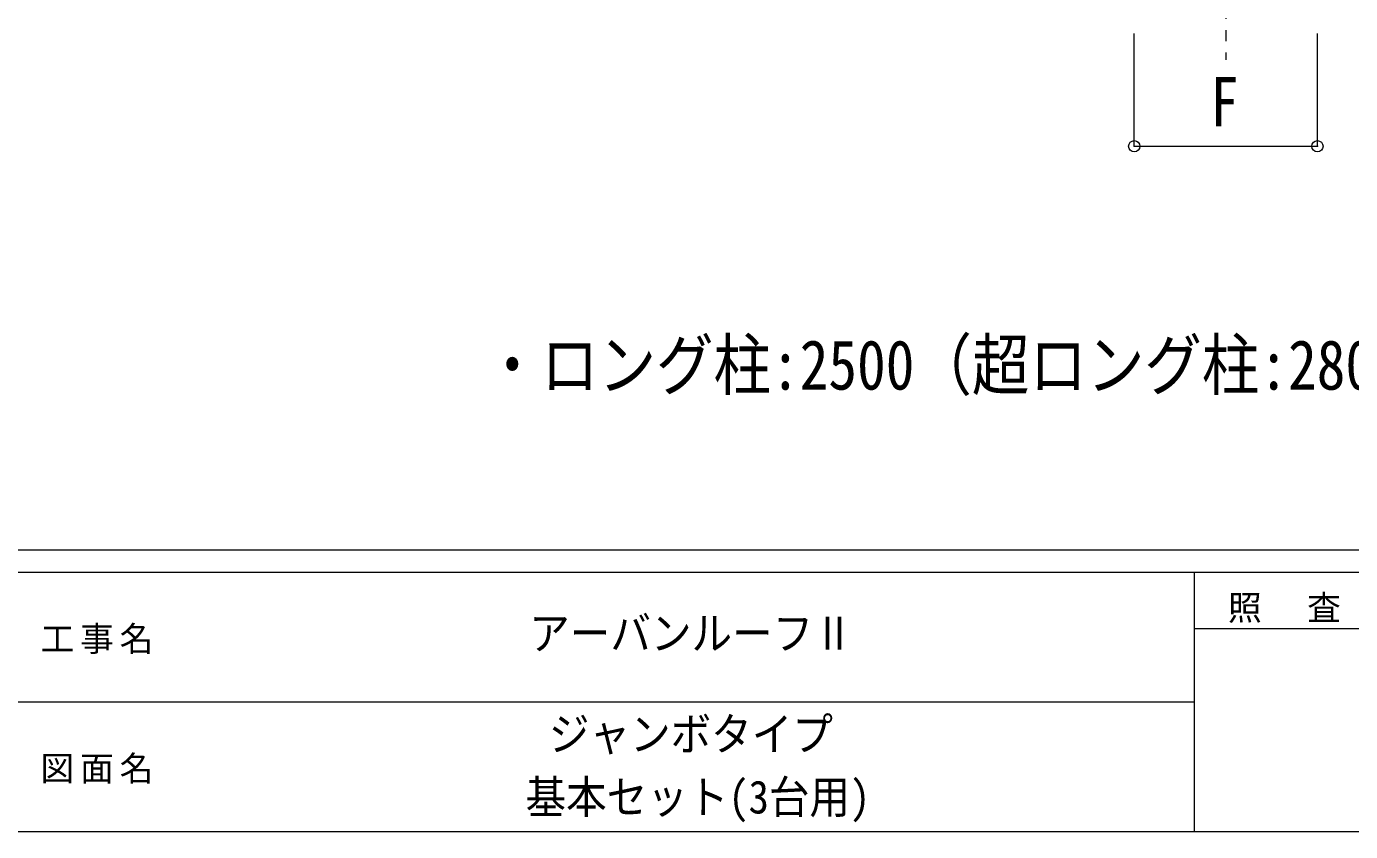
# Model space of a CAD drawing. Units: millimetres at full size, sheet at 1:40; details may follow other scales. Extents: x -11243 to 21331, y -7760 to 7760.
# Drawn here: x -543 to 4156, y -7760 to -4903 of the extents above; entities that cross this region are included whole.
import ezdxf
from ezdxf.enums import TextEntityAlignment as Align

# ---------------------------------------------------------------- set-up
doc = ezdxf.new("R2010")
doc.units = ezdxf.units.MM
doc.header["$LTSCALE"] = 40
doc.header["$PDMODE"] = 32
doc.header["$PDSIZE"] = 40
doc.linetypes.add('CHAIN1', pattern=[8, 5, -1, 1, -1])
for name, color, linetype, lineweight in [('0-1_本体', 5, 'CHAIN1', 9), ('0-6_OTH_LINE', 6, 'Continuous', 9), ('F-0_240', 7, 'Continuous', 9)]:
    doc.layers.add(name, color=color, linetype=linetype, lineweight=lineweight)
doc.styles.add('ＭＳ ゴシック', font='')
doc.styles.get('ＭＳ ゴシック').set_extended_font_data('MS Gothic')

msp = doc.modelspace()

# ---------------------------------------------------------------- linework, layer by layer
at = {"layer": '0-1_本体'}
msp.add_line((3713.84, -1795.9), (3713.84, -5021.69), dxfattribs=at)
at = {"layer": '0-6_OTH_LINE'}
for p, q in [((3388.94, -5328.29), (3388.94, -4928.31)), ((4038.94, -5328.29), (4038.94, -4928.31)), ((3388.94, -5328.29), (4038.94, -5328.29))]:
    msp.add_line(p, q, dxfattribs=at)
for p in [(3388.94, -5328.29), (4038.94, -5328.29)]:
    msp.add_point(p, dxfattribs=at)
at = {"layer": 'F-0_240', "color": 5}
for p, q in [((-11242.74, -6760), (10677.26, -6760)), ((-11242.74, -6840), (7121.58, -6840)), ((3601.58, -6840), (3601.58, -7760)), ((3601.58, -7040), (6001.58, -7040)), ((-4598.42, -7300), (3601.58, -7300)), ((-11242.74, -7760), (10677.26, -7760))]:
    msp.add_line(p, q, dxfattribs=at)

# ---------------------------------------------------------------- texts
at = {"layer": '0-6_OTH_LINE', "color": 7, "style": 'ＭＳ ゴシック', "width": 0.85}
for s, p in [('F', (3658.22, -5310.93)), ('・ロング柱:2500（超ロング柱:2800)の場合、H1,H2,H3に300(600）足した寸法にしてください。', (1079.52, -6244.67))]:
    msp.add_text(s, height=176, dxfattribs=at).set_placement(p, align=Align.BOTTOM_LEFT)
at = {"layer": 'F-0_240', "style": 'ＭＳ ゴシック', "width": 0.9}
for s, p in [('アーバンルーフⅡ', (1241.58, -7150)), ('ジャンボタイプ', (1311.58, -7507.84)), ('基本セット(3台用)', (1228.57, -7731.34))]:
    msp.add_text(s, height=117.3, dxfattribs=at).set_placement(p, align=Align.BOTTOM_LEFT)
at = {"layer": 'F-0_240', "char_height": 87.98, "attachment_point": 7, "style": 'ＭＳ ゴシック'}
for s, insert in [('\\T1.17;照\u3000査', (3721.58, -7020)), ('\\T1.17;工事名', (-492.95, -7130)), ('\\T1.17;図面名', (-492.95, -7590))]:
    msp.add_mtext(s, dxfattribs=dict(at, insert=insert))

doc.saveas('drawing.dxf')
